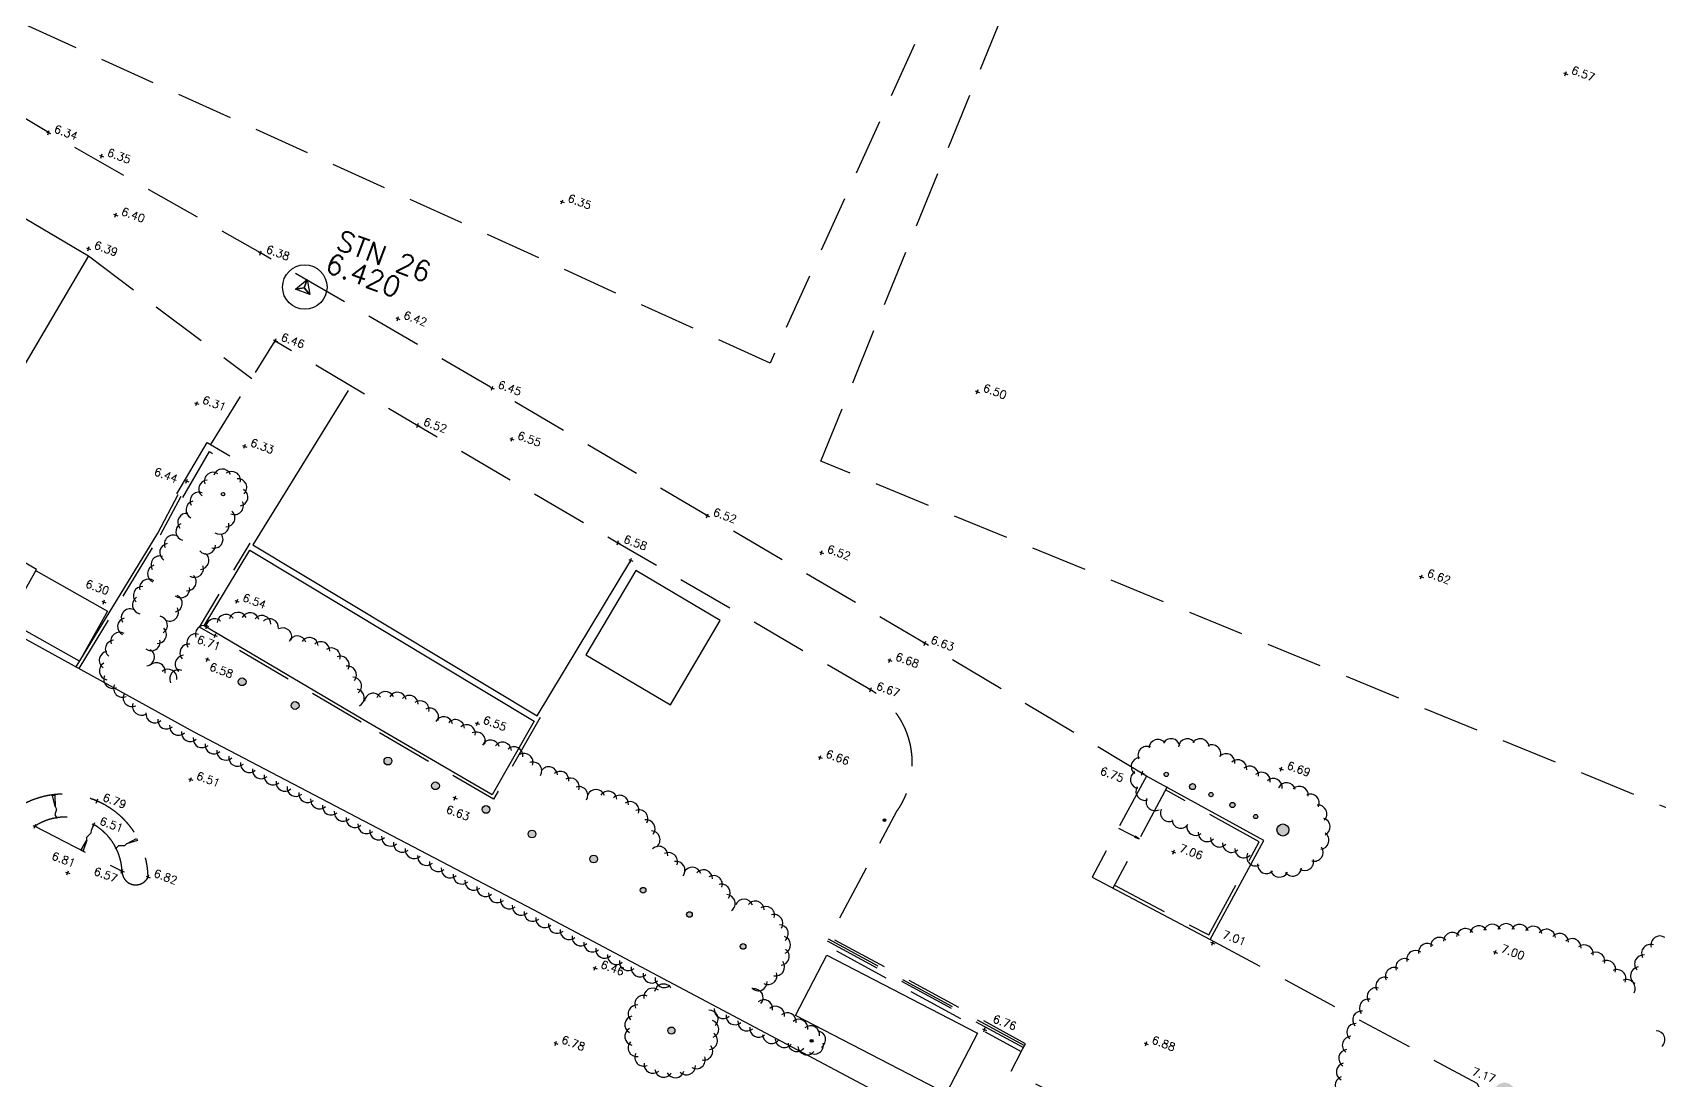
# Model space of a CAD drawing. Header units: millimetres. Extents: x 521005098 to 522149999836, y 174611071 to 175300000107.
# Drawn here: x 521153190 to 521226380, y 174876018 to 174923149 of the extents above; entities that cross this region are included whole.
import ezdxf

# ---------------------------------------------------------------- set-up
doc = ezdxf.new("R2010")
doc.units = ezdxf.units.MM
doc.header["$LTSCALE"] = 200
doc.linetypes.add('survey-A$0$DASHED', pattern=[19.05, 12.7, -6.35])
for name, color, linetype in [('0-35TEXT', 3, 'Continuous'), ('survey-A$0$BOUNDARY', 8, 'Continuous'), ('survey-A$0$BUILDING', 8, 'Continuous'), ('survey-A$0$CONTROL', 8, 'Continuous'), ('survey-A$0$DETAIL', 8, 'Continuous'), ('survey-A$0$LEVEL', 8, 'Continuous'), ('survey-A$0$ROAD', 8, 'Continuous'), ('survey-A$0$SERVICE', 8, 'Continuous'), ('survey-A$0$SPORTS_PITCH', 8, 'survey-A$0$DASHED'), ('survey-A$0$STAIRS', 8, 'Continuous'), ('survey-A$0$VEGETATION', 8, 'Continuous')]:
    doc.layers.add(name, color=color, linetype=linetype)
doc.styles.add('survey-A$0$ROMANS', font='Romans.shx')

# ---------------------------------------------------------------- blocks, each defined once
blk = doc.blocks.new('survey-A')
at = {"layer": 'survey-A$0$SERVICE', "linetype": 'Continuous'}
h = blk.add_hatch(color=256, dxfattribs=at)
edge = h.paths.add_edge_path()
edge.add_arc((521191510, 174887726), 60, -20.42304, 339.57696)
at = {"layer": 'survey-A$0$VEGETATION', "linetype": 'Continuous'}
h = blk.add_hatch(color=256, dxfattribs=at)
edge = h.paths.add_edge_path()
edge.add_arc((521148825, 174896172), 191, -20.42304, 339.57696)
edge = h.paths.add_edge_path()
edge.add_arc((521148366, 174895726), 47.7, -20.42304, 339.57696)
edge = h.paths.add_edge_path()
edge.add_arc((521161759, 174902389), 79.6, -20.42304, 339.57696)
h = blk.add_hatch(color=256, dxfattribs=at)
edge = h.paths.add_edge_path()
edge.add_arc((521165003, 174892881), 175, -20.42304, 339.57696)
edge = h.paths.add_edge_path()
edge.add_arc((521162619, 174893949), 175, -20.42304, 339.57696)
edge = h.paths.add_edge_path()
edge.add_arc((521178431, 174885977), 175, -20.42304, 339.57696)
edge = h.paths.add_edge_path()
edge.add_arc((521175659, 174887102), 175, -20.42304, 339.57696)
edge = h.paths.add_edge_path()
edge.add_arc((521173586, 174888207), 175, -20.42304, 339.57696)
edge = h.paths.add_edge_path()
edge.add_arc((521171316, 174889272), 175, -20.42304, 339.57696)
edge = h.paths.add_edge_path()
edge.add_arc((521169177, 174890382), 175, -20.42304, 339.57696)
edge = h.paths.add_edge_path()
edge.add_arc((521182742, 174883482), 127, -20.42304, 339.57696)
edge = h.paths.add_edge_path()
edge.add_arc((521180659, 174884573), 127, -20.42304, 339.57696)
edge = h.paths.add_edge_path()
edge.add_arc((521185158, 174882044), 127, -20.42304, 339.57696)
edge = h.paths.add_edge_path()
edge.add_arc((521181931, 174878261), 159, -20.42304, 339.57696)
edge = h.paths.add_edge_path()
edge.add_arc((521205376, 174889234), 134, -20.42304, 339.57696)
edge = h.paths.add_edge_path()
edge.add_arc((521204193, 174889781), 95.5, -20.42304, 339.57696)
edge = h.paths.add_edge_path()
edge.add_arc((521207171, 174888406), 115, -20.42304, 339.57696)
edge = h.paths.add_edge_path()
edge.add_arc((521206203, 174888875), 95.5, -20.42304, 339.57696)
edge = h.paths.add_edge_path()
edge.add_arc((521208215, 174887889), 95.5, -20.42304, 339.57696)
edge = h.paths.add_edge_path()
edge.add_arc((521209442, 174887283), 271, -20.42304, 339.57696)
edge = h.paths.add_edge_path()
edge.add_arc((521219409, 174875440), 477, -20.42304, 339.57696)
edge = h.paths.add_edge_path()
edge.add_arc((521219959, 174867247), 477, -20.42304, 339.57696)
edge = h.paths.add_edge_path()
edge.add_arc((521211561, 174872323), 127, -20.42304, 339.57696)
edge = h.paths.add_edge_path()
edge.add_arc((521227663, 174880279), 95.5, -20.42304, 339.57696)
edge = h.paths.add_edge_path()
edge.add_arc((521227504, 174872905), 111, -20.42304, 339.57696)
edge = h.paths.add_edge_path()
edge.add_arc((521236587, 174874503), 446, -20.42304, 339.57696)
edge = h.paths.add_edge_path()
edge.add_arc((521242126, 174875783), 446, -20.42304, 339.57696)
edge = h.paths.add_edge_path()
edge.add_arc((521234149, 174869443), 127, -20.42304, 339.57696)
edge = h.paths.add_edge_path()
edge.add_arc((521230113, 174863101), 159, -20.42304, 339.57696)
edge = h.paths.add_edge_path()
edge.add_arc((521194956, 174847909), 446, -20.42304, 339.57696)
edge = h.paths.add_edge_path()
edge.add_arc((521192158, 174854442), 111, -20.42304, 339.57696)
edge = h.paths.add_edge_path()
edge.add_arc((521195832, 174862955), 477, -20.42304, 339.57696)
edge = h.paths.add_edge_path()
edge.add_arc((521197701, 174864962), 191, -20.42304, 339.57696)
edge = h.paths.add_edge_path()
edge.add_arc((521198529, 174866549), 191, -20.42304, 339.57696)
edge = h.paths.add_edge_path()
edge.add_arc((521196158, 174870358), 207, -20.42304, 339.57696)
edge = h.paths.add_edge_path()
edge.add_arc((521195100, 174860109), 111, -20.42304, 339.57696)
edge = h.paths.add_edge_path()
edge.add_arc((521203165, 174873011), 95.5, -20.42304, 339.57696)
h = blk.add_hatch(color=256, dxfattribs=at)
edge = h.paths.add_edge_path()
edge.add_arc((521188240, 174877797), 63.7, -20.42304, 339.57696)
at = {"layer": 'survey-A$0$BOUNDARY', "linetype": 'Continuous', "flags": 128}
blk.add_lwpolyline([(521124156, 174933472), (521124956, 174933755), (521121730, 174924848), (521118154, 174914605), (521124759, 174911007), (521130060, 174908288), (521152886, 174895868), (521160446, 174891701), (521175713, 174883706), (521185686, 174878410), (521201037, 174870253), (521195387, 174855904), (521185248, 174829239), (521181510, 174819440), (521179455, 174813011), (521176918, 174779064), (521175353, 174768777), (521174667, 174765727), (521173143, 174759690), (521166026, 174753420), (521158802, 174747876), (521150155, 174745379), (521149872, 174750371)], dxfattribs=at)
at = {"layer": 'survey-A$0$BUILDING', "linetype": 'Continuous', "flags": 128}
blk.add_lwpolyline([(521137921, 174909966), (521137687, 174909567), (521127174, 174915754), (521133355, 174926267), (521143875, 174920073), (521141511, 174916057), (521142828, 174915291), (521145192, 174919307), (521155702, 174913107), (521149516, 174902599), (521139002, 174908796), (521139235, 174909193)], close=True, dxfattribs=at)
for points in [[(521153348, 174898934), (521156565, 174897130), (521155299, 174894874), (521152073, 174896683), (521153361, 174899000)], [(521187518, 174878938), (521188927, 174881656), (521195697, 174878149), (521194288, 174875430), (521187516, 174878939)]]:
    blk.add_lwpolyline(points, dxfattribs=at)
at = {"layer": 'survey-A$0$CONTROL', "linetype": 'Continuous', "flags": 128}
blk.add_lwpolyline([(521165410, 174911668), (521165549, 174912043), (521165665, 174911360), (521165410, 174911668), (521165015, 174911602), (521165549, 174912043), (521165410, 174911668), (521165665, 174911360), (521165015, 174911602), (521165410, 174911668)], dxfattribs=at)
at = {"layer": 'survey-A$0$CONTROL', "linetype": 'Continuous'}
blk.add_circle((521165437, 174911701), 1000, dxfattribs=at)
at = {"layer": 'survey-A$0$DETAIL', "linetype": 'Continuous', "flags": 128}
for points in [[(521167394, 174907046), (521163102, 174900106), (521175898, 174892414), (521180102, 174899407)], [(521208576, 174886815), (521203296, 174889710)], [(521206171, 174882360), (521208576, 174886815)], [(521200855, 174885157), (521206171, 174882360)]]:
    blk.add_lwpolyline(points, dxfattribs=at)
at = {"layer": 'survey-A$0$DETAIL', "linetype": 'survey-A$0$DASHED', "flags": 128}
for points in [[(521167977, 174892128), (521160704, 174896410), (521162973, 174900184)], [(521176029, 174892339), (521173926, 174888665), (521167978, 174892128)], [(521203296, 174889710), (521200855, 174885157)], [(521204227, 174889220), (521201787, 174884667)], [(521208373, 174886756), (521204155, 174889088)], [(521153297, 174887457), (521157216, 174885432)], [(521206109, 174882561), (521208373, 174886756)], [(521201857, 174884799), (521206109, 174882561)]]:
    blk.add_lwpolyline(points, dxfattribs=at)
at = {"layer": 'survey-A$0$DETAIL', "linetype": 'Continuous', "flags": 128}
for points in [[(521175759, 174892171), (521173870, 174888871), (521168053, 174892258), (521160911, 174896462), (521162958, 174899867)], [(521178084, 174895164), (521181884, 174892919), (521184122, 174896707), (521180323, 174898952)]]:
    blk.add_lwpolyline(points, close=True, dxfattribs=at)
at = {"layer": 'survey-A$0$DETAIL', "flags": 128}
for points in [[(521180009, 174899442), (521180196, 174899372)], [(521180068, 174899313), (521180137, 174899501)], [(521154202, 174888346), (521154203, 174888337), (521154268, 174888222), (521154199, 174887965), (521154264, 174887849), (521154270, 174887805)], [(521155630, 174886826), (521155633, 174886834), (521155638, 174886966), (521155831, 174887149), (521155836, 174887282), (521155951, 174887538)], [(521157424, 174886667), (521157416, 174886664), (521157322, 174886570), (521157056, 174886569), (521156962, 174886475), (521156892, 174886447)]]:
    blk.add_lwpolyline(points, dxfattribs=at)
at = {"layer": 'survey-A$0$DETAIL', "linetype": 'survey-A$0$DASHED', "flags": 128}
blk.add_lwpolyline([(521157216, 174885432, 0.803197), (521158388, 174885169, 0.612707), (521152291, 174888126, 0.350845), (521153297, 174887457)], format="xyb", dxfattribs=at)
at = {"layer": 'survey-A$0$DETAIL', "flags": 128}
for points in [[(521154202, 174888346), (521154091, 174888835), (521154190, 174888848)], [(521155630, 174886826), (521155470, 174886350), (521155379, 174886391)], [(521157424, 174886667), (521157866, 174886904), (521157905, 174886812)]]:
    blk.add_lwpolyline(points, close=True, dxfattribs=at)
at = {"layer": 'survey-A$0$DETAIL', "linetype": 'survey-A$0$DASHED'}
blk.add_arc((521154678, 174885325), 2540, 2.39459, 122.9365, dxfattribs=at)
at = {"layer": 'survey-A$0$LEVEL', "flags": 128}
for points in [[(521222066, 174921332), (521222254, 174921263)], [(521222125, 174921204), (521222195, 174921391)], [(521153812, 174918682), (521154000, 174918612)], [(521153871, 174918553), (521153941, 174918740)], [(521156199, 174917628), (521156386, 174917558)], [(521156257, 174917499), (521156327, 174917687)], [(521156833, 174914975), (521157020, 174914905)], [(521156892, 174914846), (521156961, 174915033)], [(521176919, 174915568), (521177107, 174915498)], [(521176978, 174915440), (521177048, 174915627)], [(521155671, 174913331), (521155741, 174913519)], [(521155613, 174913460), (521155800, 174913390)], [(521163349, 174913272), (521163536, 174913202)], [(521163408, 174913143), (521163478, 174913331)], [(521169529, 174910313), (521169717, 174910243)], [(521169588, 174910184), (521169658, 174910372)], [(521164016, 174909323), (521164203, 174909253)], [(521164075, 174909194), (521164144, 174909382)], [(521173774, 174907188), (521173961, 174907118)], [(521173833, 174907059), (521173902, 174907246)], [(521195603, 174907034), (521195790, 174906964)], [(521195662, 174906905), (521195731, 174907093)], [(521160481, 174906498), (521160668, 174906428)], [(521160539, 174906369), (521160609, 174906557)], [(521170423, 174905515), (521170610, 174905445)], [(521170481, 174905387), (521170551, 174905574)], [(521174658, 174904896), (521174845, 174904826)], [(521174717, 174904767), (521174786, 174904955)], [(521162641, 174904577), (521162828, 174904507)], [(521162699, 174904449), (521162769, 174904636)], [(521160034, 174903009), (521160221, 174902940)], [(521160093, 174902881), (521160163, 174903068)], [(521183456, 174901450), (521183644, 174901381)], [(521183515, 174901322), (521183585, 174901509)], [(521179428, 174900237), (521179615, 174900167)], [(521179487, 174900109), (521179557, 174900296)], [(521188588, 174899791), (521188775, 174899721)], [(521188646, 174899662), (521188716, 174899850)], [(521215577, 174898705), (521215765, 174898635)], [(521215636, 174898577), (521215706, 174898764)], [(521156305, 174897573), (521156493, 174897503)], [(521156364, 174897444), (521156434, 174897632)], [(521162289, 174897608), (521162477, 174897538)], [(521162348, 174897479), (521162418, 174897667)], [(521161313, 174896062), (521161501, 174895993)], [(521161372, 174895934), (521161442, 174896121)], [(521193245, 174895712), (521193432, 174895643)], [(521193304, 174895584), (521193374, 174895771)], [(521160964, 174894989), (521161151, 174894919)], [(521161023, 174894860), (521161093, 174895048)], [(521191660, 174894945), (521191847, 174894875)], [(521191719, 174894816), (521191789, 174895003)], [(521190797, 174893630), (521190984, 174893560)], [(521190855, 174893501), (521190925, 174893688)], [(521173108, 174892105), (521173296, 174892035)], [(521173167, 174891976), (521173237, 174892164)], [(521188527, 174890576), (521188714, 174890506)], [(521188586, 174890447), (521188656, 174890634)], [(521209328, 174889932), (521209398, 174890119)], [(521160212, 174889589), (521160399, 174889519)], [(521160271, 174889460), (521160341, 174889647)], [(521203014, 174889882), (521203202, 174889812)], [(521203073, 174889753), (521203143, 174889941)], [(521209269, 174890060), (521209456, 174889990)], [(521155997, 174888621), (521156185, 174888551)], [(521156056, 174888493), (521156126, 174888680)], [(521172100, 174888759), (521172288, 174888690)], [(521172159, 174888631), (521172229, 174888818)], [(521153203, 174887492), (521153390, 174887423)], [(521153262, 174887364), (521153331, 174887551)], [(521155859, 174887558), (521156046, 174887488)], [(521155917, 174887429), (521155987, 174887617)], [(521204427, 174886331), (521204615, 174886261)], [(521204486, 174886202), (521204556, 174886390)], [(521154674, 174885391), (521154861, 174885321)], [(521154733, 174885262), (521154802, 174885450)], [(521157122, 174885466), (521157310, 174885397)], [(521157181, 174885338), (521157251, 174885525)], [(521158294, 174885204), (521158482, 174885134)], [(521158353, 174885076), (521158423, 174885263)], [(521206187, 174882234), (521206374, 174882164)], [(521206246, 174882105), (521206316, 174882293)], [(521218901, 174881819), (521219088, 174881750)], [(521218960, 174881691), (521219030, 174881878)], [(521178400, 174881103), (521178588, 174881033)], [(521178459, 174880974), (521178529, 174881162)], [(521195982, 174878206), (521196052, 174878394)], [(521176636, 174877725), (521176823, 174877655)], [(521176695, 174877596), (521176765, 174877784)], [(521195923, 174878335), (521196111, 174878265)], [(521203192, 174877709), (521203380, 174877640)], [(521203251, 174877581), (521203321, 174877768)]]:
    blk.add_lwpolyline(points, dxfattribs=at)
at = {"layer": 'survey-A$0$ROAD', "linetype": 'survey-A$0$DASHED', "flags": 128}
for points in [[(521203296, 174889710), (521193339, 174895677), (521183550, 174901416), (521173868, 174907153), (521163443, 174913237), (521153906, 174918647), (521143707, 174924793), (521133707, 174930598), (521125641, 174935267)], [(521155702, 174913107), (521163054, 174907589)], [(521159947, 174902244), (521161153, 174904302), (521161908, 174903847)], [(521153361, 174899000), (521147107, 174902662)], [(521158952, 174900564), (521159872, 174902300)], [(521155289, 174894544), (521158948, 174900557)], [(521206171, 174882360), (521218169, 174875890), (521219648, 174873271), (521229162, 174868501), (521243043, 174861787), (521267119, 174850218), (521287526, 174840357), (521292266, 174839165), (521293853, 174839389), (521306773, 174842488), (521314397, 174845886), (521324938, 174849927), (521332591, 174854107), (521335509, 174855968), (521339133, 174859488), (521346174, 174867775), (521347707, 174869907), (521349047, 174872605), (521351537, 174879385), (521353935, 174885897), (521355774, 174890722), (521359616, 174889286), (521378670, 174882192), (521383720, 174895854), (521385347, 174897599), (521385297, 174897794)], [(521197669, 174877320), (521197197, 174876421)], [(521203999, 174873005), (521197197, 174876421)]]:
    blk.add_lwpolyline(points, dxfattribs=at)
blk.add_lwpolyline([(521161209, 174904618), (521164109, 174909288), (521170516, 174905480), (521179522, 174900202), (521190890, 174893595, -0.432828), (521192077, 174888140), (521189032, 174882472)], format="xyb", dxfattribs=at)
at = {"layer": 'survey-A$0$ROAD', "linetype": 'Continuous', "flags": 128}
for points in [[(521159688, 174902396), (521161048, 174904716), (521162063, 174904104)], [(521158819, 174900635), (521159739, 174902370)], [(521155158, 174894616), (521158819, 174900635)]]:
    blk.add_lwpolyline(points, dxfattribs=at)
at = {"layer": 'survey-A$0$ROAD', "linetype": 'survey-A$0$DASHED', "flags": 128}
blk.add_lwpolyline([(521197669, 174877320), (521197860, 174877672), (521189032, 174882472), (521188841, 174882121)], close=True, dxfattribs=at)
at = {"layer": 'survey-A$0$SERVICE', "linetype": 'survey-A$0$DASHED', "flags": 128}
for points in [[(521188937, 174882297), (521197764, 174877496)], [(521188985, 174882385), (521197812, 174877584)]]:
    blk.add_lwpolyline(points, dxfattribs=at)
at = {"layer": 'survey-A$0$SERVICE', "linetype": 'Continuous'}
blk.add_circle((521191510, 174887726), 60, dxfattribs=at)
at = {"layer": 'survey-A$0$SPORTS_PITCH', "linetype": 'survey-A$0$DASHED', "flags": 128}
for points in [[(521186374, 174908283), (521128707, 174934473), (521168664, 175022848), (521226317, 174996455), (521186374, 174908283)], [(521188647, 174903867), (521214424, 174967107), (521330008, 174919845), (521304045, 174856598)]]:
    blk.add_lwpolyline(points, close=True, dxfattribs=at)
at = {"layer": 'survey-A$0$STAIRS', "flags": 128}
for points in [[(521202043, 174887372), (521202973, 174886881)], [(521202769, 174886966), (521202773, 174886954)], [(521202776, 174886978), (521202784, 174886950)], [(521202782, 174886991), (521202796, 174886946)], [(521202789, 174887003), (521202808, 174886941)], [(521202798, 174887006), (521202820, 174886937)], [(521202812, 174886997), (521202832, 174886933)], [(521202825, 174886987), (521202843, 174886929)], [(521202839, 174886978), (521202855, 174886924)], [(521202852, 174886968), (521202867, 174886920)], [(521202866, 174886958), (521202879, 174886916)], [(521202879, 174886949), (521202891, 174886911)], [(521202893, 174886939), (521202902, 174886907)], [(521202906, 174886929), (521202914, 174886903)], [(521202919, 174886920), (521202926, 174886898)], [(521202933, 174886910), (521202938, 174886894)], [(521202946, 174886901), (521202950, 174886890)]]:
    blk.add_lwpolyline(points, dxfattribs=at)
blk.add_lwpolyline([(521202973, 174886881), (521202793, 174887011), (521202765, 174886957)], close=True, dxfattribs=at)
at = {"layer": 'survey-A$0$VEGETATION', "linetype": 'Continuous'}
for centre, radius in [((521161759, 174902389), 79.6), ((521162619, 174893949), 175), ((521165003, 174892881), 175), ((521169177, 174890382), 175), ((521171316, 174889272), 175), ((521204193, 174889781), 95.5), ((521205376, 174889234), 134), ((521206203, 174888875), 95.5), ((521173586, 174888207), 175), ((521207171, 174888406), 115), ((521208215, 174887889), 95.5), ((521175659, 174887102), 175), ((521209442, 174887283), 271), ((521178431, 174885977), 175), ((521180659, 174884573), 127), ((521182742, 174883482), 127), ((521185158, 174882044), 127), ((521181931, 174878261), 159), ((521188240, 174877797), 63.7)]:
    blk.add_circle(centre, radius, dxfattribs=at)
for centre, start, end in [((521161318, 174902971), 57.51361, 196.78534), ((521161725, 174903119), 23.08224, 162.35397), ((521162143, 174903010), 348.65086, 127.92259), ((521161066, 174902620), 91.94498, 231.21671), ((521162427, 174902684), 314.21949, 93.49122), ((521162477, 174902255), 279.78812, 59.05985), ((521160492, 174901682), 102.7982, 242.06993), ((521160673, 174902074), 68.36682, 207.63855), ((521162276, 174901872), 245.35674, 24.62847), ((521160037, 174900700), 116.5653, 255.83703), ((521160120, 174901124), 82.13392, 221.40566), ((521161626, 174900981), 234.50353, 13.77526), ((521161896, 174901319), 268.9349, 48.20663), ((521159520, 174900146), 64.34165, 203.61338), ((521161360, 174900358), 255.1678, 34.43953), ((521158919, 174899208), 71.91866, 211.19039), ((521159312, 174899768), 98.77302, 238.04475), ((521161018, 174900094), 220.73643, 0.00816), ((521160724, 174899402), 272.96007, 52.2318), ((521158762, 174898805), 106.35003, 245.62176), ((521160478, 174899047), 238.5287, 17.80043), ((521158127, 174897837), 87.1786, 226.45033), ((521158407, 174898166), 52.74723, 192.01896), ((521159863, 174898125), 230.9517, 10.22343), ((521160153, 174898445), 265.38307, 44.6548), ((521158082, 174897407), 121.60997, 260.8817), ((521159525, 174897475), 284.5545, 63.82623), ((521157415, 174896429), 105.01351, 244.28524), ((521157581, 174896828), 70.58214, 209.85387), ((521158860, 174896498), 301.15096, 80.42269), ((521159356, 174897077), 250.12312, 29.39486), ((521161379, 174896381), 47.37637, 186.6481), ((521161890, 174896580), 35.8473, 175.11903), ((521162431, 174896673), 24.31822, 163.58995), ((521162979, 174896655), 12.78915, 152.06088), ((521163513, 174896529), 1.26008, 140.53181), ((521163853, 174896384), 353.48321, 132.75494), ((521157105, 174895778), 58.88415, 198.15588), ((521158812, 174896068), 266.71958, 45.99131), ((521160525, 174895701), 70.43452, 209.70625), ((521160918, 174896084), 58.90544, 198.17717), ((521164452, 174895973), 338.20193, 117.47366), ((521165102, 174895610), 18.29561, 157.56734), ((521165645, 174895535), 6.76653, 146.03827), ((521156588, 174894917), 97.53828, 236.81001), ((521156862, 174895421), 93.31552, 232.58726), ((521158529, 174895741), 232.28821, 11.55994), ((521158275, 174895055), 278.41757, 57.6893), ((521160217, 174895247), 81.96359, 221.23532), ((521166163, 174895353), 355.23746, 134.50919), ((521166633, 174895071), 343.70839, 122.98012), ((521156597, 174894437), 120.48487, 259.7566), ((521158763, 174894402), 351.35109, 130.62282), ((521159288, 174894111), 351.35109, 130.62282), ((521159758, 174894084), 67.97439, 207.24612), ((521160006, 174894741), 93.49266, 232.76439), ((521167038, 174894701), 332.17931, 111.45104), ((521167361, 174894258), 320.65024, 99.92197), ((521156796, 174894053), 154.91625, 294.18798), ((521157237, 174893653), 155.83641, 295.10814), ((521167589, 174893759), 309.12117, 88.3929), ((521157665, 174893232), 155.83641, 295.10814), ((521167712, 174893224), 297.59209, 76.86382), ((521168514, 174893031), 34.41701, 173.68875), ((521169057, 174893110), 22.88794, 162.15967), ((521169605, 174893079), 11.35887, 150.6306), ((521170135, 174892939), 359.82979, 139.10152), ((521170627, 174892696), 348.30072, 127.57245), ((521158088, 174892842), 161.16231, 300.43404), ((521158690, 174892502), 172.64709, 311.91882), ((521159221, 174892222), 172.64709, 311.91882), ((521171060, 174892360), 336.77165, 116.04338), ((521171685, 174891977), 12.59367, 151.8654), ((521159753, 174891943), 172.64709, 311.91882), ((521160285, 174891663), 172.64709, 311.91882), ((521172218, 174891849), 1.0646, 140.33633), ((521172715, 174891617), 349.53552, 128.80726), ((521173155, 174891290), 338.00645, 117.27818), ((521160817, 174891384), 172.64709, 311.91882), ((521161349, 174891104), 172.64709, 311.91882), ((521161881, 174890825), 172.64709, 311.91882), ((521173799, 174890929), 15.88244, 155.15417), ((521174339, 174890832), 4.35337, 143.6251), ((521174848, 174890628), 352.8243, 132.09603), ((521203318, 174890645), 65.71032, 204.98205), ((521203820, 174890953), 38.01801, 177.28974), ((521204407, 174890992), 10.3257, 149.59744), ((521205134, 174890985), 34.33365, 173.60538), ((521205723, 174890987), 6.64134, 145.91307), ((521206245, 174890714), 338.94903, 118.22076), ((521162413, 174890545), 172.64709, 311.91882), ((521162945, 174890266), 172.64709, 311.91882), ((521175307, 174890327), 341.29522, 120.56695), ((521175696, 174889940), 329.76615, 109.03788), ((521176413, 174889726), 4.34062, 143.61235), ((521203016, 174890140), 93.40263, 232.67436), ((521206880, 174890317), 352.7099, 131.98163), ((521207413, 174890038), 352.7099, 131.98163), ((521207945, 174889759), 352.7099, 131.98163), ((521163477, 174889986), 172.64709, 311.91882), ((521164009, 174889707), 172.64709, 311.91882), ((521164541, 174889427), 172.64709, 311.91882), ((521176922, 174889523), 352.81154, 132.08327), ((521177380, 174889221), 341.28247, 120.5542), ((521202984, 174889552), 121.09493, 260.36667), ((521208477, 174889481), 352.7099, 131.98163), ((521209009, 174889202), 352.7099, 131.98163), ((521209606, 174889006), 14.94109, 154.21282), ((521165034, 174889193), 172.64709, 311.91882), ((521165566, 174888914), 172.64709, 311.91882), ((521166098, 174888634), 172.64709, 311.91882), ((521177769, 174888835), 329.7534, 109.02513), ((521178542, 174888705), 18.03406, 157.30579), ((521179085, 174888628), 6.50498, 145.77671), ((521179601, 174888444), 354.97591, 134.24764), ((521203229, 174889016), 148.78724, 288.05898), ((521203684, 174888549), 158.41118, 297.68292), ((521210185, 174888846), 354.94109, 134.21282), ((521210675, 174888498), 334.94109, 114.21282), ((521166630, 174888355), 172.64709, 311.91882), ((521167162, 174888075), 172.64709, 311.91882), ((521180071, 174888160), 343.44684, 122.71857), ((521180474, 174887788), 331.91776, 111.18949), ((521204331, 174888059), 156.37857, 295.6503), ((521211016, 174888003), 314.94109, 94.21282), ((521167694, 174887796), 172.64709, 311.91882), ((521168226, 174887516), 172.64709, 311.91882), ((521168758, 174887237), 172.64709, 311.91882), ((521180795, 174887343), 320.38869, 99.66042), ((521181020, 174886843), 308.85961, 88.13135), ((521204840, 174887763), 184.07088, 323.3426), ((521205515, 174887438), 170.31001, 309.58174), ((521206027, 174887159), 176.6466, 315.91833), ((521211110, 174886823), 274.94109, 54.21282), ((521211167, 174887421), 294.94109, 74.21282), ((521169290, 174886957), 172.64709, 311.91882), ((521169822, 174886678), 172.64709, 311.91882), ((521170354, 174886398), 172.64709, 311.91882), ((521181370, 174886150), 356.09409, 135.36582), ((521206578, 174886917), 176.6466, 315.91833), ((521207128, 174886675), 176.6466, 315.91833), ((521207678, 174886433), 176.6466, 315.91833), ((521210852, 174886280), 254.94109, 34.21282), ((521170912, 174886088), 172.64709, 311.91882), ((521171444, 174885808), 172.64709, 311.91882), ((521181807, 174885867), 338.80048, 118.07221), ((521182140, 174885468), 321.50687, 100.7786), ((521208210, 174886069), 154.94109, 294.21282), ((521208699, 174885721), 174.94109, 314.21282), ((521210424, 174885859), 234.94109, 14.21282), ((521171976, 174885529), 172.64709, 311.91882), ((521172508, 174885249), 172.64709, 311.91882), ((521173040, 174884970), 172.64709, 311.91882), ((521182867, 174885208), 16.22345, 155.49518), ((521183374, 174885093), 358.92984, 138.20157), ((521183824, 174884832), 341.63623, 120.90796), ((521209279, 174885561), 194.94109, 334.21282), ((521209878, 174885609), 214.94109, 354.21282), ((521173572, 174884690), 172.64709, 311.91882), ((521174104, 174884411), 172.64709, 311.91882), ((521184177, 174884449), 324.34262, 103.61435), ((521184399, 174883979), 307.04901, 86.32074), ((521174636, 174884131), 172.64709, 311.91882), ((521175168, 174883852), 172.64709, 311.91882), ((521175700, 174883572), 172.64709, 311.91882), ((521185197, 174883774), 19.09714, 158.36887), ((521185709, 174883685), 1.80353, 141.07526), ((521186172, 174883447), 344.50992, 123.78165), ((521186543, 174883082), 327.2163, 106.48803), ((521176232, 174883293), 172.64709, 311.91882), ((521176794, 174883032), 172.64709, 311.91882), ((521177326, 174882752), 172.64709, 311.91882), ((521186789, 174882623), 309.92269, 89.19442), ((521217650, 174882453), 34.44709, 173.71882), ((521218252, 174882577), 29.5725, 168.84423), ((521218863, 174882649), 24.69792, 163.96965), ((521219478, 174882670), 19.82333, 159.09506), ((521220092, 174882638), 14.94874, 154.22047), ((521220701, 174882554), 10.07415, 149.34588), ((521221301, 174882418), 5.19956, 144.47129), ((521177858, 174882473), 172.64709, 311.91882), ((521178390, 174882193), 172.64709, 311.91882), ((521186888, 174882113), 292.62908, 71.90081), ((521215936, 174881781), 49.07085, 188.34258), ((521216488, 174882054), 44.19626, 183.46799), ((521217061, 174882278), 39.32168, 178.59341), ((521221887, 174882232), 0.32498, 139.59671), ((521222455, 174881997), 355.45039, 134.72212), ((521223001, 174881715), 350.5758, 129.84754), ((521225974, 174881736), 69.56034, 208.83207), ((521226397, 174882115), 54.93658, 194.20831), ((521178922, 174881914), 172.64709, 311.91882), ((521179454, 174881634), 172.64709, 311.91882), ((521179986, 174881355), 172.64709, 311.91882), ((521186621, 174881119), 258.04186, 37.31359), ((521186830, 174881595), 275.33547, 54.6072), ((521214913, 174881102), 58.82003, 198.09176), ((521215410, 174881463), 53.94544, 193.21717), ((521223522, 174881387), 345.70122, 124.97295), ((521224012, 174881016), 340.82663, 120.09836), ((521225661, 174881263), 84.1841, 223.45583), ((521180518, 174881075), 172.64709, 311.91882), ((521181050, 174880796), 172.64709, 311.91882), ((521181598, 174880598), 172.64709, 311.91882), ((521186280, 174880726), 240.74825, 20.01998), ((521214019, 174880259), 68.5692, 207.84093), ((521214448, 174880699), 63.69461, 202.96634), ((521224469, 174880605), 335.95204, 115.22377), ((521224890, 174880156), 331.07745, 110.34919), ((521225477, 174880726), 98.80786, 238.0796), ((521180679, 174879446), 67.36347, 206.6352), ((521181087, 174879769), 50.06986, 189.34159), ((521181572, 174879956), 32.77625, 172.04798), ((521185837, 174880452), 223.45464, 2.72637), ((521185657, 174879738), 319.26877, 98.5405), ((521213629, 174879783), 73.44379, 212.71552), ((521180385, 174879016), 84.65708, 223.92881), ((521183628, 174878782), 312.4731, 91.74483), ((521184258, 174879201), 172.64709, 311.91882), ((521186090, 174879246), 351.35109, 130.62282), ((521186616, 174878955), 351.35109, 130.62282), ((521212977, 174878741), 83.19296, 222.46469), ((521213281, 174879276), 78.31838, 217.59011), ((521180233, 174878519), 101.95069, 241.22242), ((521183660, 174878329), 292.62908, 71.90081), ((521184790, 174878921), 172.64709, 311.91882), ((521185321, 174878642), 172.64709, 311.91882), ((521185853, 174878362), 172.64709, 311.91882), ((521187141, 174878663), 351.35109, 130.62282), ((521187667, 174878372), 351.35109, 130.62282), ((521188192, 174878080), 351.35109, 130.62282), ((521212720, 174878183), 88.06755, 227.33928), ((521180235, 174877999), 119.2443, 258.51603), ((521180384, 174877486), 136.98659, 276.25832), ((521183602, 174877812), 275.33547, 54.6072), ((521186432, 174878082), 182.76634, 322.03807), ((521187004, 174877900), 182.76634, 322.03807), ((521187577, 174877719), 182.76634, 322.03807), ((521188368, 174877605), 234.21582, 13.48755), ((521188465, 174877847), 303.07857, 82.35029), ((521212511, 174877605), 92.94214, 232.21387), ((521226226, 174877851), 309.84278, 89.11451), ((521180684, 174877061), 154.2802, 293.55193), ((521183052, 174876943), 240.74825, 20.01998), ((521183393, 174877336), 258.04186, 37.31359), ((521188023, 174877566), 182.76634, 322.03807), ((521212352, 174877010), 97.81672, 237.08846), ((521181097, 174876744), 171.57381, 310.84554), ((521181586, 174876565), 188.86742, 328.13915), ((521182105, 174876539), 206.16103, 345.43276), ((521182609, 174876669), 223.45464, 2.72637), ((521212188, 174875793), 107.5659, 246.83763), ((521212244, 174876405), 102.69131, 241.96304)]:
    blk.add_arc(centre, 400, start, end, dxfattribs=at)
at = {"layer": 'survey-A$0$CONTROL', "style": 'survey-A$0$ROMANS'}
for s, p in [('STN 26', (521166785, 174913432)), ('6.420', (521166292, 174912415))]:
    blk.add_text(s, height=900, rotation=339.57696, dxfattribs=at).set_placement(p)
at = {"layer": 'survey-A$0$LEVEL', "style": 'survey-A$0$ROMANS'}
for s, p in [('6.57', (521222382, 174921321)), ('6.34', (521154128, 174918671)), ('6.35', (521156515, 174917617)), ('6.35', (521177236, 174915557)), ('6.40', (521157149, 174914964)), ('6.39', (521155929, 174913449)), ('6.38', (521163665, 174913261)), ('6.42', (521169845, 174910302)), ('6.46', (521164332, 174909312)), ('6.45', (521174090, 174907177)), ('6.50', (521195919, 174907023)), ('6.31', (521160797, 174906487)), ('6.52', (521170739, 174905504)), ('6.33', (521162957, 174904566)), ('6.55', (521174974, 174904885)), ('6.44', (521158627, 174903258)), ('6.52', (521183772, 174901439)), ('6.58', (521179744, 174900226)), ('6.52', (521188904, 174899780)), ('6.62', (521215893, 174898694)), ('6.30', (521155540, 174898219)), ('6.54', (521162605, 174897597)), ('6.71', (521160552, 174895714)), ('6.63', (521193561, 174895701)), ('6.68', (521191976, 174894934)), ('6.58', (521161118, 174894482)), ('6.67', (521191113, 174893619)), ('6.55', (521173424, 174892094)), ('6.66', (521188843, 174890565)), ('6.75', (521201186, 174889799)), ('6.69', (521209585, 174890049)), ('6.51', (521160528, 174889578)), ('6.79', (521156313, 174888610)), ('6.63', (521171763, 174888072)), ('6.51', (521156175, 174887547)), ('7.06', (521204743, 174886320)), ('6.81', (521154019, 174885975)), ('6.57', (521155914, 174885287)), ('6.82', (521158610, 174885193)), ('7.01', (521206687, 174882444)), ('7.00', (521219217, 174881808)), ('6.46', (521178716, 174881092)), ('6.76', (521196358, 174878644)), ('6.78', (521176952, 174877714)), ('6.88', (521203508, 174877698)), ('7.17', (521217909, 174876279))]:
    blk.add_text(s, height=360, rotation=339.57696, dxfattribs=at).set_placement(p)

msp = doc.modelspace()

# ---------------------------------------------------------------- block references
at = {"layer": '0-35TEXT'}
msp.add_blockref('survey-A', (0, 0), dxfattribs=at)

doc.saveas('drawing.dxf')
